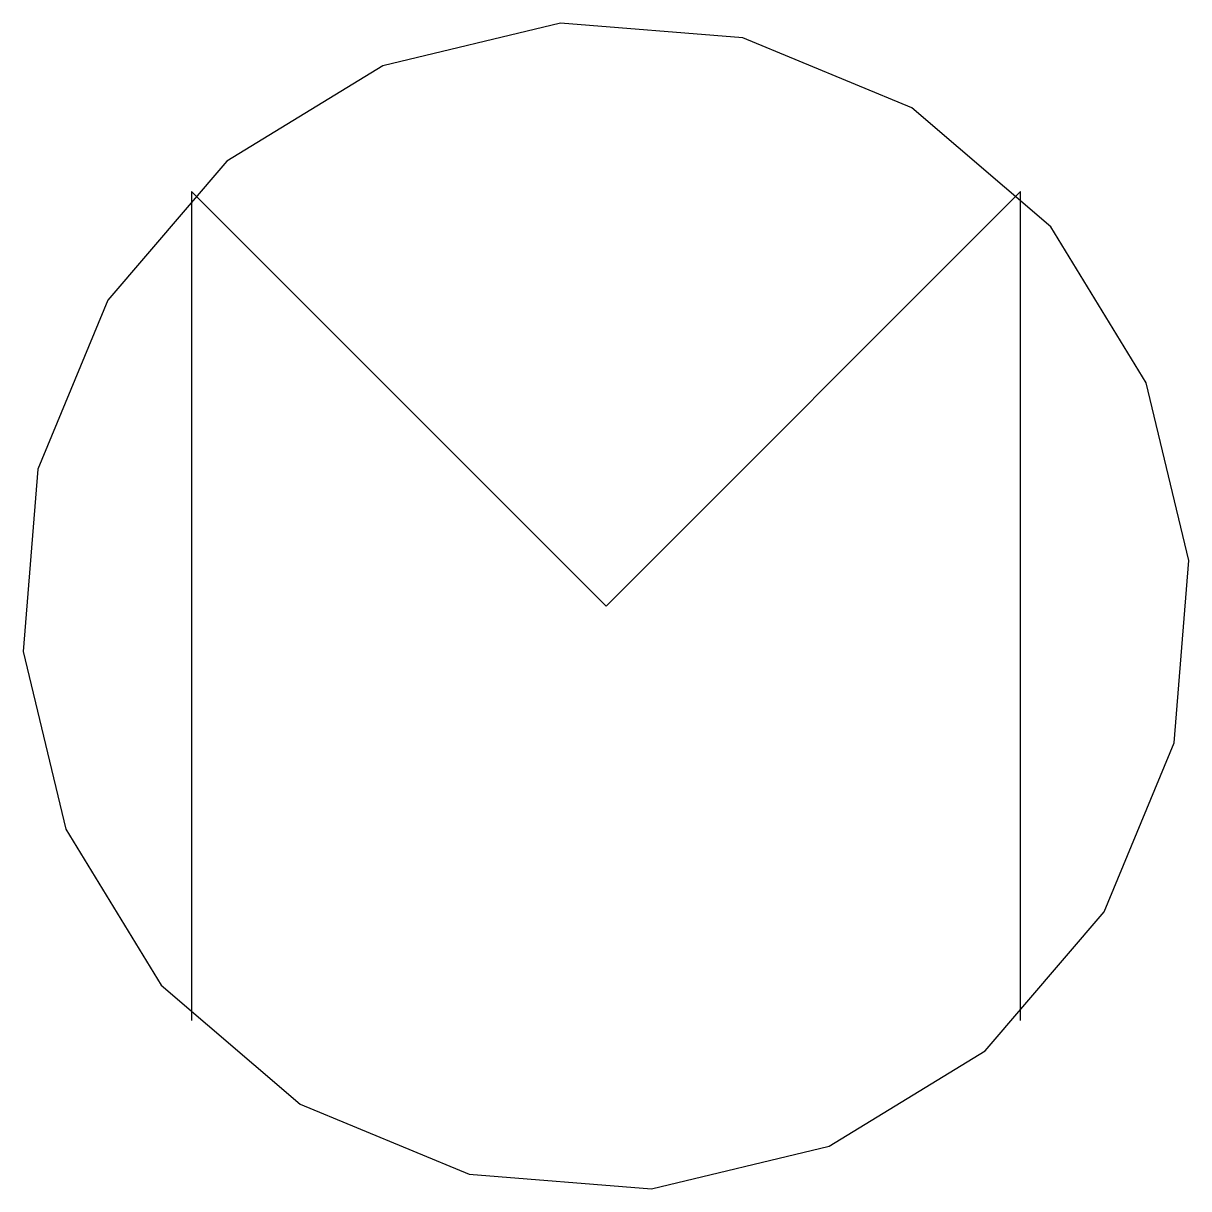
# Model space of a CAD drawing. Extents: x -14.1 to 14.1, y -14.1 to 14.1.
import ezdxf

# ---------------------------------------------------------------- set-up
doc = ezdxf.new("R2010")
doc.units = 0
doc.header["$MEASUREMENT"] = 0
doc.layers.get('0').update_dxf_attribs({"linetype": 'CONTINUOUS'})

msp = doc.modelspace()

# ---------------------------------------------------------------- linework, layer by layer
at = {"color": 5}
for p, q in [((-1.096, 14.063), (-5.388, 13.036)), ((3.304, 13.713), (-1.096, 14.063)), ((7.38, 12.021), (3.304, 13.713)), ((-5.388, 13.036), (-9.153, 10.733)), ((10.733, 9.153), (7.38, 12.021)), ((-9.153, 10.733), (-12.021, 7.38)), ((0, 0), (-10, 10)), ((-10, 10), (-10, -10)), ((0, 0), (10, 10)), ((10, -10), (10, 10)), ((13.036, 5.388), (10.733, 9.153)), ((-12.021, 7.38), (-13.713, 3.304)), ((14.063, 1.096), (13.036, 5.388)), ((-13.713, 3.304), (-14.063, -1.096)), ((13.713, -3.304), (14.063, 1.096)), ((-14.063, -1.096), (-13.036, -5.388)), ((12.021, -7.38), (13.713, -3.304)), ((-13.036, -5.388), (-10.733, -9.153)), ((9.153, -10.733), (12.021, -7.38)), ((-10.733, -9.153), (-7.38, -12.021)), ((5.388, -13.036), (9.153, -10.733)), ((-7.38, -12.021), (-3.304, -13.713)), ((1.096, -14.063), (5.388, -13.036)), ((-3.304, -13.713), (1.096, -14.063))]:
    msp.add_line(p, q, dxfattribs=at)

doc.saveas('drawing.dxf')
